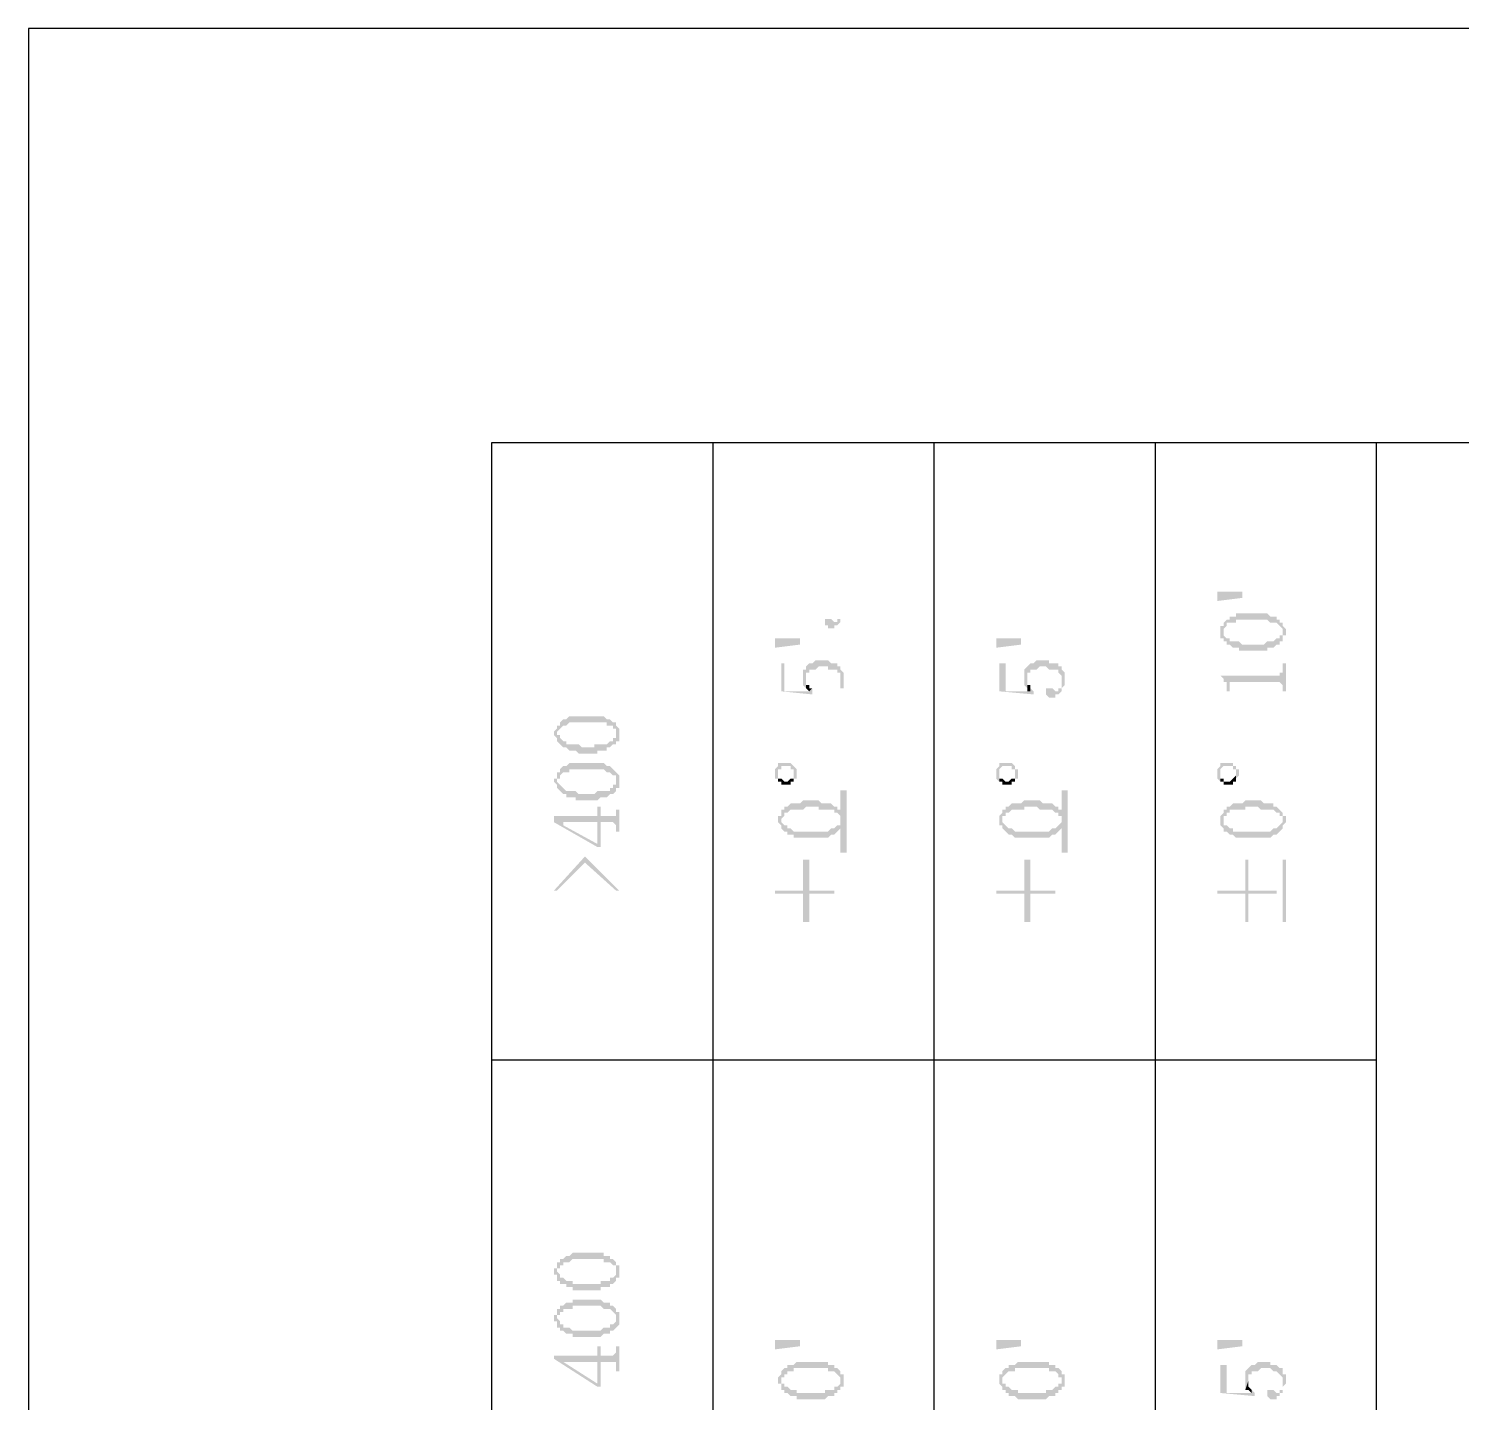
# Model space of a CAD drawing. Header units: millimetres. Extents: x 1167 to 2269, y 1197 to 1555.
# Drawn here: x 1409.28 to 1430.03, y 1535.33 to 1555.23 of the extents above; entities that cross this region are included whole.
import ezdxf

# ---------------------------------------------------------------- set-up
doc = ezdxf.new("R2010")
doc.units = ezdxf.units.MM

msp = doc.modelspace()

# ---------------------------------------------------------------- hatches: boundary and pattern name
at = {"transparency": 33554559}
for points in [[(1426.49876, 1547.07102), (1426.85982, 1547.07102), (1426.85982, 1546.98075), (1426.49876, 1546.93562)], [(1420.81211, 1546.63032), (1420.81211, 1546.58518), (1420.85724, 1546.58518), (1420.85724, 1546.54005), (1420.94751, 1546.54005), (1420.94751, 1546.58518), (1420.99264, 1546.58518), (1421.03777, 1546.63032), (1421.03777, 1546.81085), (1421.03777, 1546.72058), (1421.03777, 1546.67545), (1420.99264, 1546.67545), (1420.99264, 1546.63032), (1420.94751, 1546.63032), (1420.90237, 1546.67545), (1420.81211, 1546.67545)], [(1426.54389, 1546.4843), (1426.54389, 1546.43917), (1426.54389, 1546.39403), (1426.58903, 1546.39403), (1426.58903, 1546.3489), (1426.58903, 1546.4843), (1426.58903, 1546.52943), (1426.58903, 1546.52943), (1426.63416, 1546.57456), (1426.63416, 1546.61969), (1426.76956, 1546.61969), (1426.76956, 1546.66483), (1427.22088, 1546.66483), (1427.26601, 1546.61969), (1427.35627, 1546.61969), (1427.40141, 1546.57456), (1427.40141, 1546.57456), (1427.44654, 1546.52943), (1427.44654, 1546.4843), (1427.44654, 1546.61969), (1427.40141, 1546.61969), (1427.40141, 1546.66483), (1427.35627, 1546.66483), (1427.35627, 1546.70996), (1427.26601, 1546.70996), (1427.22088, 1546.75509), (1426.76956, 1546.75509), (1426.76956, 1546.70996), (1426.67929, 1546.70996), (1426.67929, 1546.66483), (1426.63416, 1546.66483), (1426.58903, 1546.61969), (1426.58903, 1546.57456), (1426.54389, 1546.57456), (1426.54389, 1546.52943), (1426.54389, 1546.52943)], [(1426.58903, 1546.3489), (1426.63416, 1546.3489), (1426.63416, 1546.30377), (1426.67929, 1546.30377), (1426.72442, 1546.25864), (1426.81469, 1546.25864), (1426.81469, 1546.21351), (1427.22088, 1546.21351), (1427.22088, 1546.25864), (1427.31114, 1546.25864), (1427.35627, 1546.30377), (1427.40141, 1546.30377), (1427.40141, 1546.3489), (1427.44654, 1546.3489), (1427.44654, 1546.39403), (1427.44654, 1546.43917), (1427.49167, 1546.43917), (1427.49167, 1546.4843), (1427.49167, 1546.52943), (1427.49167, 1546.52943), (1427.44654, 1546.57456), (1427.44654, 1546.61969), (1427.44654, 1546.4843), (1427.44654, 1546.43917), (1427.40141, 1546.43917), (1427.40141, 1546.39403), (1427.35627, 1546.39403), (1427.31114, 1546.3489), (1427.22088, 1546.3489), (1427.17575, 1546.30377), (1426.85982, 1546.30377), (1426.81469, 1546.3489), (1426.67929, 1546.3489), (1426.67929, 1546.39403), (1426.63416, 1546.39403), (1426.58903, 1546.43917), (1426.58903, 1546.4843), (1426.58903, 1546.4843)], [(1420.08999, 1546.39403), (1420.45105, 1546.39403), (1420.45105, 1546.30377), (1420.08999, 1546.25864)], [(1423.29438, 1546.39403), (1423.65544, 1546.39403), (1423.65544, 1546.30377), (1423.29438, 1546.25864)], [(1420.49618, 1545.85245), (1420.49618, 1545.76218), (1420.49618, 1545.71705), (1420.49618, 1545.71705), (1420.54132, 1545.67192), (1420.54132, 1545.80732), (1420.54132, 1545.89758), (1420.58645, 1545.89758), (1420.58645, 1545.94271), (1420.67671, 1545.94271), (1420.72184, 1545.98784), (1420.85724, 1545.98784), (1420.85724, 1545.94271), (1420.99264, 1545.94271), (1420.99264, 1545.89758), (1421.03777, 1545.89758), (1421.03777, 1545.85245), (1421.03777, 1545.80732), (1421.03777, 1545.67192), (1421.0829, 1545.67192), (1421.0829, 1545.71705), (1421.0829, 1545.80732), (1421.0829, 1545.85245), (1421.0829, 1545.89758), (1421.03777, 1545.94271), (1421.03777, 1545.98784), (1420.99264, 1545.98784), (1420.99264, 1546.03298), (1420.90237, 1546.03298), (1420.85724, 1546.07811), (1420.67671, 1546.07811), (1420.63158, 1546.03298), (1420.58645, 1546.03298), (1420.54132, 1545.98784), (1420.54132, 1545.94271), (1420.49618, 1545.94271), (1420.49618, 1545.89758)], [(1423.70057, 1545.85245), (1423.70057, 1545.76218), (1423.70057, 1545.71705), (1423.70057, 1545.71705), (1423.7457, 1545.67192), (1423.7457, 1545.80732), (1423.7457, 1545.89758), (1423.79083, 1545.89758), (1423.79083, 1545.94271), (1423.8811, 1545.94271), (1423.92623, 1545.98784), (1424.01649, 1545.98784), (1424.06163, 1545.94271), (1424.19702, 1545.94271), (1424.19702, 1545.89758), (1424.19702, 1545.89758), (1424.24215, 1545.85245), (1424.24215, 1545.80732), (1424.24215, 1545.67192), (1424.24215, 1545.67192), (1424.28729, 1545.71705), (1424.28729, 1545.80732), (1424.28729, 1545.85245), (1424.28729, 1545.89758), (1424.24215, 1545.94271), (1424.24215, 1545.98784), (1424.19702, 1545.98784), (1424.19702, 1546.03298), (1424.06163, 1546.03298), (1424.06163, 1546.07811), (1423.8811, 1546.07811), (1423.83596, 1546.03298), (1423.79083, 1546.03298), (1423.7457, 1545.98784), (1423.7457, 1545.98784), (1423.70057, 1545.94271), (1423.70057, 1545.89758)], [(1420.18026, 1546.03298), (1420.18026, 1545.62679), (1420.63158, 1545.58165), (1420.63158, 1545.62679), (1420.63158, 1545.67192), (1420.58645, 1545.62679), (1420.22539, 1545.62679), (1420.22539, 1546.03298)], [(1423.33951, 1546.03298), (1423.33951, 1545.62679), (1423.83596, 1545.58165), (1423.83596, 1545.62679), (1423.83596, 1545.62679), (1423.79083, 1545.67192), (1423.79083, 1545.62679), (1423.42977, 1545.62679), (1423.42977, 1546.03298)], [(1426.54389, 1545.85245), (1426.54389, 1545.85245), (1426.58903, 1545.80732), (1426.58903, 1545.76218), (1426.63416, 1545.76218), (1426.63416, 1545.71705), (1426.63416, 1545.62679), (1426.67929, 1545.62679), (1426.67929, 1545.71705), (1426.67929, 1545.76218), (1427.40141, 1545.76218), (1427.44654, 1545.71705), (1427.44654, 1545.62679), (1427.49167, 1545.62679), (1427.49167, 1546.03298), (1427.44654, 1546.03298), (1427.44654, 1545.94271), (1427.44654, 1545.89758), (1427.40141, 1545.89758), (1427.40141, 1545.85245), (1427.35627, 1545.85245)], [(1420.54132, 1545.67192), (1420.54132, 1545.67192), (1420.58645, 1545.62679), (1420.58645, 1545.62679), (1420.63158, 1545.67192), (1420.58645, 1545.67192), (1420.58645, 1545.71705), (1420.54132, 1545.71705), (1420.54132, 1545.76218), (1420.54132, 1545.80732)], [(1423.7457, 1545.67192), (1423.7457, 1545.62679), (1423.79083, 1545.62679), (1423.79083, 1545.67192), (1423.79083, 1545.71705), (1423.7457, 1545.71705), (1423.7457, 1545.76218), (1423.7457, 1545.80732)], [(1424.01649, 1545.62679), (1424.01649, 1545.58165), (1424.01649, 1545.58165), (1424.06163, 1545.53652), (1424.15189, 1545.53652), (1424.15189, 1545.58165), (1424.19702, 1545.58165), (1424.24215, 1545.62679), (1424.24215, 1545.80732), (1424.24215, 1545.71705), (1424.24215, 1545.67192), (1424.19702, 1545.67192), (1424.19702, 1545.62679), (1424.15189, 1545.62679), (1424.10676, 1545.67192), (1424.01649, 1545.67192)], [(1416.88561, 1544.99494), (1416.88561, 1544.99494), (1416.93074, 1544.9498), (1416.93074, 1544.90467), (1416.93074, 1545.04007), (1416.93074, 1545.04007), (1416.97587, 1545.0852), (1416.97587, 1545.0852), (1417.02101, 1545.13033), (1417.06614, 1545.13033), (1417.11127, 1545.17547), (1417.65286, 1545.17547), (1417.65286, 1545.13033), (1417.74312, 1545.13033), (1417.74312, 1545.0852), (1417.78825, 1545.0852), (1417.78825, 1545.04007), (1417.78825, 1544.99494), (1417.78825, 1545.17547), (1417.74312, 1545.17547), (1417.69799, 1545.2206), (1417.65286, 1545.2206), (1417.60772, 1545.26573), (1417.11127, 1545.26573), (1417.06614, 1545.2206), (1417.02101, 1545.2206), (1416.97587, 1545.17547), (1416.97587, 1545.13033), (1416.93074, 1545.13033), (1416.93074, 1545.0852), (1416.93074, 1545.0852), (1416.88561, 1545.04007)], [(1416.93074, 1544.90467), (1416.97587, 1544.85954), (1416.97587, 1544.85954), (1417.02101, 1544.81441), (1417.06614, 1544.81441), (1417.11127, 1544.76928), (1417.20154, 1544.76928), (1417.24667, 1544.72414), (1417.51746, 1544.72414), (1417.51746, 1544.76928), (1417.65286, 1544.76928), (1417.65286, 1544.81441), (1417.69799, 1544.81441), (1417.74312, 1544.85954), (1417.78825, 1544.85954), (1417.78825, 1544.90467), (1417.83339, 1544.90467), (1417.83339, 1544.9498), (1417.83339, 1544.99494), (1417.83339, 1545.04007), (1417.83339, 1545.0852), (1417.83339, 1545.0852), (1417.78825, 1545.13033), (1417.78825, 1544.99494), (1417.78825, 1544.9498), (1417.74312, 1544.9498), (1417.74312, 1544.90467), (1417.69799, 1544.90467), (1417.65286, 1544.85954), (1417.47233, 1544.85954), (1417.47233, 1544.81441), (1417.2918, 1544.81441), (1417.24667, 1544.85954), (1417.06614, 1544.85954), (1417.06614, 1544.90467), (1417.02101, 1544.90467), (1416.97587, 1544.9498), (1416.97587, 1544.99494), (1416.93074, 1544.99494)], [(1416.88561, 1544.31795), (1416.88561, 1544.31795), (1416.93074, 1544.27282), (1416.93074, 1544.22769), (1416.93074, 1544.31795), (1416.93074, 1544.36309), (1416.97587, 1544.36309), (1416.97587, 1544.40822), (1416.97587, 1544.40822), (1417.02101, 1544.45335), (1417.11127, 1544.45335), (1417.11127, 1544.49848), (1417.60772, 1544.49848), (1417.65286, 1544.45335), (1417.69799, 1544.45335), (1417.74312, 1544.40822), (1417.78825, 1544.40822), (1417.78825, 1544.36309), (1417.78825, 1544.31795), (1417.78825, 1544.45335), (1417.78825, 1544.45335), (1417.74312, 1544.49848), (1417.74312, 1544.49848), (1417.69799, 1544.54361), (1417.65286, 1544.54361), (1417.60772, 1544.58875), (1417.11127, 1544.58875), (1417.06614, 1544.54361), (1417.02101, 1544.54361), (1416.97587, 1544.49848), (1416.97587, 1544.45335), (1416.93074, 1544.45335), (1416.93074, 1544.40822), (1416.93074, 1544.36309), (1416.88561, 1544.36309)], [(1420.08999, 1544.45335), (1420.08999, 1544.40822), (1420.08999, 1544.36309), (1420.13513, 1544.36309), (1420.13513, 1544.31795), (1420.13513, 1544.45335), (1420.13513, 1544.49848), (1420.18026, 1544.49848), (1420.18026, 1544.54361), (1420.31566, 1544.54361), (1420.31566, 1544.49848), (1420.36079, 1544.49848), (1420.36079, 1544.31795), (1420.36079, 1544.36309), (1420.40592, 1544.36309), (1420.40592, 1544.40822), (1420.40592, 1544.45335), (1420.40592, 1544.49848), (1420.40592, 1544.49848), (1420.36079, 1544.54361), (1420.36079, 1544.54361), (1420.31566, 1544.58875), (1420.13513, 1544.58875), (1420.13513, 1544.54361), (1420.13513, 1544.54361), (1420.08999, 1544.49848), (1420.08999, 1544.49848)], [(1423.29438, 1544.45335), (1423.29438, 1544.40822), (1423.29438, 1544.36309), (1423.29438, 1544.36309), (1423.33951, 1544.31795), (1423.33951, 1544.45335), (1423.33951, 1544.49848), (1423.33951, 1544.49848), (1423.38464, 1544.54361), (1423.52004, 1544.54361), (1423.52004, 1544.49848), (1423.56517, 1544.49848), (1423.56517, 1544.31795), (1423.56517, 1544.36309), (1423.6103, 1544.36309), (1423.6103, 1544.40822), (1423.6103, 1544.45335), (1423.6103, 1544.49848), (1423.56517, 1544.49848), (1423.56517, 1544.54361), (1423.56517, 1544.54361), (1423.52004, 1544.58875), (1423.33951, 1544.58875), (1423.33951, 1544.54361), (1423.33951, 1544.54361), (1423.29438, 1544.49848), (1423.29438, 1544.49848)], [(1426.49876, 1544.45335), (1426.49876, 1544.40822), (1426.49876, 1544.36309), (1426.49876, 1544.36309), (1426.54389, 1544.31795), (1426.54389, 1544.45335), (1426.54389, 1544.49848), (1426.54389, 1544.49848), (1426.58903, 1544.54361), (1426.72442, 1544.54361), (1426.72442, 1544.49848), (1426.76956, 1544.49848), (1426.76956, 1544.31795), (1426.76956, 1544.36309), (1426.76956, 1544.36309), (1426.81469, 1544.40822), (1426.81469, 1544.45335), (1426.81469, 1544.49848), (1426.76956, 1544.49848), (1426.76956, 1544.54361), (1426.72442, 1544.54361), (1426.72442, 1544.58875), (1426.54389, 1544.58875), (1426.54389, 1544.54361), (1426.54389, 1544.54361), (1426.49876, 1544.49848), (1426.49876, 1544.49848)], [(1416.93074, 1544.22769), (1416.97587, 1544.18256), (1416.97587, 1544.18256), (1417.02101, 1544.13743), (1417.06614, 1544.13743), (1417.06614, 1544.09229), (1417.20154, 1544.09229), (1417.20154, 1544.04716), (1417.51746, 1544.04716), (1417.56259, 1544.09229), (1417.65286, 1544.09229), (1417.69799, 1544.13743), (1417.74312, 1544.13743), (1417.78825, 1544.18256), (1417.78825, 1544.22769), (1417.83339, 1544.22769), (1417.83339, 1544.27282), (1417.83339, 1544.31795), (1417.83339, 1544.36309), (1417.83339, 1544.40822), (1417.83339, 1544.40822), (1417.78825, 1544.45335), (1417.78825, 1544.31795), (1417.78825, 1544.27282), (1417.74312, 1544.27282), (1417.74312, 1544.22769), (1417.69799, 1544.22769), (1417.69799, 1544.18256), (1417.51746, 1544.18256), (1417.47233, 1544.13743), (1417.24667, 1544.13743), (1417.20154, 1544.18256), (1417.06614, 1544.18256), (1417.02101, 1544.22769), (1417.02101, 1544.22769), (1416.97587, 1544.27282), (1416.97587, 1544.27282), (1416.93074, 1544.31795), (1416.93074, 1544.31795)], [(1420.13513, 1544.31795), (1420.18026, 1544.31795), (1420.18026, 1544.27282), (1420.31566, 1544.27282), (1420.31566, 1544.31795), (1420.36079, 1544.31795), (1420.36079, 1544.45335), (1420.36079, 1544.40822), (1420.36079, 1544.36309), (1420.31566, 1544.36309), (1420.27052, 1544.31795), (1420.22539, 1544.31795), (1420.18026, 1544.36309), (1420.13513, 1544.36309), (1420.13513, 1544.45335), (1420.13513, 1544.45335)], [(1423.33951, 1544.31795), (1423.38464, 1544.31795), (1423.38464, 1544.27282), (1423.52004, 1544.27282), (1423.52004, 1544.31795), (1423.56517, 1544.31795), (1423.56517, 1544.45335), (1423.56517, 1544.40822), (1423.56517, 1544.36309), (1423.52004, 1544.36309), (1423.47491, 1544.31795), (1423.42977, 1544.31795), (1423.38464, 1544.36309), (1423.33951, 1544.36309), (1423.33951, 1544.45335), (1423.33951, 1544.45335)], [(1426.54389, 1544.31795), (1426.58903, 1544.31795), (1426.58903, 1544.27282), (1426.72442, 1544.27282), (1426.72442, 1544.31795), (1426.76956, 1544.31795), (1426.76956, 1544.45335), (1426.76956, 1544.40822), (1426.76956, 1544.40822), (1426.72442, 1544.36309), (1426.72442, 1544.36309), (1426.67929, 1544.31795), (1426.58903, 1544.31795), (1426.58903, 1544.36309), (1426.54389, 1544.36309), (1426.54389, 1544.45335), (1426.54389, 1544.45335)], [(1421.12803, 1543.29054), (1421.12803, 1544.19318), (1421.03777, 1544.19318), (1421.03777, 1543.29054)], [(1424.33242, 1543.29054), (1424.33242, 1544.19318), (1424.24215, 1544.19318), (1424.24215, 1543.29054)], [(1420.13513, 1543.77637), (1420.13513, 1543.73124), (1420.13513, 1543.73124), (1420.18026, 1543.6861), (1420.18026, 1543.64097), (1420.18026, 1543.77637), (1420.18026, 1543.77637), (1420.22539, 1543.8215), (1420.22539, 1543.86663), (1420.27052, 1543.86663), (1420.31566, 1543.91176), (1420.49618, 1543.91176), (1420.54132, 1543.9569), (1420.72184, 1543.9569), (1420.72184, 1543.91176), (1420.94751, 1543.91176), (1420.94751, 1543.86663), (1420.99264, 1543.86663), (1421.03777, 1543.8215), (1421.03777, 1543.77637), (1421.03777, 1543.91176), (1420.99264, 1543.91176), (1420.99264, 1543.9569), (1420.94751, 1543.9569), (1420.90237, 1544.00203), (1420.76698, 1544.00203), (1420.72184, 1544.04716), (1420.49618, 1544.04716), (1420.45105, 1544.00203), (1420.31566, 1544.00203), (1420.27052, 1543.9569), (1420.22539, 1543.9569), (1420.22539, 1543.91176), (1420.18026, 1543.91176), (1420.18026, 1543.86663), (1420.18026, 1543.8215), (1420.13513, 1543.8215)], [(1423.33951, 1543.77637), (1423.33951, 1543.73124), (1423.33951, 1543.6861), (1423.38464, 1543.6861), (1423.38464, 1543.64097), (1423.38464, 1543.77637), (1423.38464, 1543.8215), (1423.42977, 1543.8215), (1423.42977, 1543.86663), (1423.47491, 1543.86663), (1423.52004, 1543.91176), (1423.70057, 1543.91176), (1423.70057, 1543.9569), (1423.8811, 1543.9569), (1423.92623, 1543.91176), (1424.10676, 1543.91176), (1424.15189, 1543.86663), (1424.19702, 1543.86663), (1424.19702, 1543.8215), (1424.24215, 1543.8215), (1424.24215, 1543.77637), (1424.24215, 1543.91176), (1424.19702, 1543.91176), (1424.19702, 1543.9569), (1424.15189, 1543.9569), (1424.10676, 1544.00203), (1423.97136, 1544.00203), (1423.92623, 1544.04716), (1423.70057, 1544.04716), (1423.65544, 1544.00203), (1423.52004, 1544.00203), (1423.47491, 1543.9569), (1423.42977, 1543.9569), (1423.42977, 1543.91176), (1423.38464, 1543.91176), (1423.38464, 1543.86663), (1423.38464, 1543.86663), (1423.33951, 1543.8215)], [(1426.54389, 1543.77637), (1426.54389, 1543.73124), (1426.54389, 1543.6861), (1426.54389, 1543.6861), (1426.58903, 1543.64097), (1426.58903, 1543.77637), (1426.58903, 1543.8215), (1426.63416, 1543.8215), (1426.63416, 1543.86663), (1426.67929, 1543.86663), (1426.67929, 1543.91176), (1426.90495, 1543.91176), (1426.90495, 1543.9569), (1427.08548, 1543.9569), (1427.13061, 1543.91176), (1427.31114, 1543.91176), (1427.35627, 1543.86663), (1427.40141, 1543.86663), (1427.40141, 1543.8215), (1427.44654, 1543.8215), (1427.44654, 1543.77637), (1427.44654, 1543.86663), (1427.40141, 1543.91176), (1427.40141, 1543.91176), (1427.35627, 1543.9569), (1427.31114, 1543.9569), (1427.31114, 1544.00203), (1427.17575, 1544.00203), (1427.13061, 1544.04716), (1426.90495, 1544.04716), (1426.85982, 1544.00203), (1426.72442, 1544.00203), (1426.67929, 1543.9569), (1426.63416, 1543.9569), (1426.63416, 1543.91176), (1426.58903, 1543.91176), (1426.58903, 1543.86663), (1426.58903, 1543.86663), (1426.54389, 1543.8215)], [(1416.88561, 1543.8215), (1416.88561, 1543.73124), (1417.51746, 1543.37018), (1417.56259, 1543.37018), (1417.56259, 1543.73124), (1417.74312, 1543.73124), (1417.78825, 1543.6861), (1417.78825, 1543.59584), (1417.83339, 1543.59584), (1417.83339, 1543.91176), (1417.78825, 1543.91176), (1417.78825, 1543.86663), (1417.78825, 1543.8215), (1417.56259, 1543.8215), (1417.56259, 1543.9569), (1417.51746, 1543.9569), (1417.51746, 1543.41531), (1417.02101, 1543.6861), (1417.02101, 1543.73124)], [(1416.88561, 1543.8215), (1417.02101, 1543.73124), (1417.51746, 1543.73124), (1417.51746, 1543.41531), (1417.51746, 1543.8215)], [(1420.18026, 1543.64097), (1420.22539, 1543.59584), (1420.27052, 1543.59584), (1420.27052, 1543.55071), (1420.36079, 1543.55071), (1420.36079, 1543.50557), (1420.85724, 1543.50557), (1420.90237, 1543.55071), (1420.94751, 1543.55071), (1420.99264, 1543.59584), (1420.99264, 1543.59584), (1421.03777, 1543.64097), (1421.03777, 1543.6861), (1421.0829, 1543.6861), (1421.0829, 1543.73124), (1421.0829, 1543.77637), (1421.0829, 1543.8215), (1421.0829, 1543.8215), (1421.03777, 1543.86663), (1421.03777, 1543.73124), (1421.03777, 1543.6861), (1420.99264, 1543.6861), (1420.94751, 1543.64097), (1420.90237, 1543.64097), (1420.85724, 1543.59584), (1420.36079, 1543.59584), (1420.31566, 1543.64097), (1420.27052, 1543.64097), (1420.27052, 1543.6861), (1420.22539, 1543.6861), (1420.18026, 1543.73124), (1420.18026, 1543.77637)], [(1423.38464, 1543.64097), (1423.42977, 1543.59584), (1423.42977, 1543.59584), (1423.47491, 1543.55071), (1423.52004, 1543.55071), (1423.56517, 1543.50557), (1424.06163, 1543.50557), (1424.10676, 1543.55071), (1424.15189, 1543.55071), (1424.19702, 1543.59584), (1424.19702, 1543.59584), (1424.24215, 1543.64097), (1424.24215, 1543.6861), (1424.28729, 1543.6861), (1424.28729, 1543.73124), (1424.28729, 1543.77637), (1424.28729, 1543.8215), (1424.28729, 1543.8215), (1424.24215, 1543.86663), (1424.24215, 1543.73124), (1424.24215, 1543.73124), (1424.19702, 1543.6861), (1424.19702, 1543.6861), (1424.15189, 1543.64097), (1424.10676, 1543.64097), (1424.06163, 1543.59584), (1423.56517, 1543.59584), (1423.52004, 1543.64097), (1423.47491, 1543.64097), (1423.42977, 1543.6861), (1423.42977, 1543.6861), (1423.38464, 1543.73124), (1423.38464, 1543.77637)], [(1426.58903, 1543.64097), (1426.58903, 1543.59584), (1426.63416, 1543.59584), (1426.67929, 1543.55071), (1426.72442, 1543.55071), (1426.76956, 1543.50557), (1427.26601, 1543.50557), (1427.31114, 1543.55071), (1427.35627, 1543.55071), (1427.40141, 1543.59584), (1427.40141, 1543.59584), (1427.44654, 1543.64097), (1427.44654, 1543.6861), (1427.44654, 1543.6861), (1427.49167, 1543.73124), (1427.49167, 1543.77637), (1427.49167, 1543.8215), (1427.44654, 1543.8215), (1427.44654, 1543.86663), (1427.44654, 1543.73124), (1427.44654, 1543.73124), (1427.40141, 1543.6861), (1427.40141, 1543.6861), (1427.35627, 1543.64097), (1427.31114, 1543.64097), (1427.26601, 1543.59584), (1426.72442, 1543.59584), (1426.72442, 1543.64097), (1426.67929, 1543.64097), (1426.63416, 1543.6861), (1426.58903, 1543.6861), (1426.58903, 1543.73124), (1426.58903, 1543.77637)], [(1416.88561, 1542.73833), (1416.93074, 1542.73833), (1417.33693, 1543.14452), (1417.78825, 1542.73833), (1417.83339, 1542.73833), (1417.33693, 1543.23478)], [(1420.08999, 1542.73833), (1420.08999, 1542.6932), (1420.49618, 1542.6932), (1420.49618, 1542.28701), (1420.58645, 1542.28701), (1420.58645, 1542.6932), (1420.94751, 1542.6932), (1420.94751, 1542.73833), (1420.58645, 1542.73833), (1420.58645, 1543.18965), (1420.49618, 1543.18965), (1420.49618, 1542.73833)], [(1423.29438, 1542.73833), (1423.29438, 1542.6932), (1423.70057, 1542.6932), (1423.70057, 1542.28701), (1423.79083, 1542.28701), (1423.79083, 1542.6932), (1424.15189, 1542.6932), (1424.15189, 1542.73833), (1423.79083, 1542.73833), (1423.79083, 1543.18965), (1423.70057, 1543.18965), (1423.70057, 1542.73833)], [(1426.49876, 1542.73833), (1426.49876, 1542.6932), (1426.90495, 1542.6932), (1426.90495, 1542.28701), (1426.95008, 1542.28701), (1426.95008, 1542.6932), (1427.35627, 1542.6932), (1427.35627, 1542.73833), (1426.95008, 1542.73833), (1426.95008, 1543.18965), (1426.90495, 1543.18965), (1426.90495, 1542.73833)], [(1427.49167, 1542.28701), (1427.49167, 1543.18965), (1427.44654, 1543.18965), (1427.44654, 1542.28701)], [(1416.88561, 1537.2208), (1416.88561, 1537.17566), (1416.93074, 1537.17566), (1416.93074, 1537.13053), (1416.93074, 1537.0854), (1416.93074, 1537.2208), (1416.93074, 1537.26593), (1416.97587, 1537.26593), (1416.97587, 1537.31106), (1417.02101, 1537.31106), (1417.02101, 1537.35619), (1417.11127, 1537.35619), (1417.1564, 1537.40132), (1417.60772, 1537.40132), (1417.60772, 1537.35619), (1417.69799, 1537.35619), (1417.74312, 1537.31106), (1417.78825, 1537.31106), (1417.78825, 1537.26593), (1417.78825, 1537.2208), (1417.78825, 1537.35619), (1417.78825, 1537.35619), (1417.74312, 1537.40132), (1417.69799, 1537.40132), (1417.69799, 1537.44646), (1417.60772, 1537.44646), (1417.60772, 1537.49159), (1417.1564, 1537.49159), (1417.11127, 1537.44646), (1417.06614, 1537.44646), (1417.02101, 1537.40132), (1416.97587, 1537.40132), (1416.97587, 1537.35619), (1416.93074, 1537.35619), (1416.93074, 1537.31106), (1416.93074, 1537.26593), (1416.88561, 1537.26593)], [(1416.93074, 1537.0854), (1416.97587, 1537.0854), (1416.97587, 1537.04027), (1417.06614, 1537.04027), (1417.06614, 1536.99513), (1417.1564, 1536.99513), (1417.1564, 1536.95), (1417.56259, 1536.95), (1417.56259, 1536.99513), (1417.69799, 1536.99513), (1417.69799, 1537.04027), (1417.74312, 1537.04027), (1417.78825, 1537.0854), (1417.78825, 1537.13053), (1417.83339, 1537.13053), (1417.83339, 1537.17566), (1417.83339, 1537.2208), (1417.83339, 1537.26593), (1417.83339, 1537.31106), (1417.78825, 1537.31106), (1417.78825, 1537.35619), (1417.78825, 1537.2208), (1417.78825, 1537.17566), (1417.78825, 1537.17566), (1417.74312, 1537.13053), (1417.69799, 1537.13053), (1417.69799, 1537.0854), (1417.56259, 1537.0854), (1417.56259, 1537.04027), (1417.1564, 1537.04027), (1417.1564, 1537.0854), (1417.06614, 1537.0854), (1417.02101, 1537.13053), (1416.97587, 1537.13053), (1416.97587, 1537.17566), (1416.97587, 1537.17566), (1416.93074, 1537.2208), (1416.93074, 1537.2208)], [(1416.88561, 1536.54381), (1416.88561, 1536.49868), (1416.93074, 1536.49868), (1416.93074, 1536.45355), (1416.93074, 1536.40842), (1416.93074, 1536.54381), (1416.93074, 1536.58894), (1416.97587, 1536.58894), (1416.97587, 1536.63408), (1417.02101, 1536.63408), (1417.02101, 1536.67921), (1417.1564, 1536.67921), (1417.1564, 1536.72434), (1417.56259, 1536.72434), (1417.60772, 1536.67921), (1417.69799, 1536.67921), (1417.74312, 1536.63408), (1417.74312, 1536.63408), (1417.78825, 1536.58894), (1417.78825, 1536.54381), (1417.78825, 1536.67921), (1417.78825, 1536.67921), (1417.74312, 1536.72434), (1417.69799, 1536.72434), (1417.69799, 1536.76947), (1417.60772, 1536.76947), (1417.56259, 1536.81461), (1417.1564, 1536.81461), (1417.1564, 1536.76947), (1417.06614, 1536.76947), (1417.02101, 1536.72434), (1416.97587, 1536.72434), (1416.97587, 1536.67921), (1416.93074, 1536.67921), (1416.93074, 1536.63408), (1416.93074, 1536.58894), (1416.88561, 1536.58894)], [(1416.93074, 1536.40842), (1416.97587, 1536.40842), (1416.97587, 1536.36328), (1417.02101, 1536.36328), (1417.06614, 1536.31815), (1417.1564, 1536.31815), (1417.1564, 1536.27302), (1417.56259, 1536.27302), (1417.60772, 1536.31815), (1417.69799, 1536.31815), (1417.69799, 1536.36328), (1417.74312, 1536.36328), (1417.78825, 1536.40842), (1417.78825, 1536.40842), (1417.83339, 1536.45355), (1417.83339, 1536.49868), (1417.83339, 1536.54381), (1417.83339, 1536.58894), (1417.83339, 1536.63408), (1417.78825, 1536.63408), (1417.78825, 1536.67921), (1417.78825, 1536.54381), (1417.78825, 1536.49868), (1417.78825, 1536.49868), (1417.74312, 1536.45355), (1417.69799, 1536.45355), (1417.69799, 1536.40842), (1417.60772, 1536.40842), (1417.56259, 1536.36328), (1417.1564, 1536.36328), (1417.11127, 1536.40842), (1417.02101, 1536.40842), (1417.02101, 1536.45355), (1416.97587, 1536.45355), (1416.97587, 1536.49868), (1416.97587, 1536.49868), (1416.93074, 1536.54381), (1416.93074, 1536.54381)], [(1416.88561, 1536.00223), (1416.88561, 1535.95709), (1417.51746, 1535.5509), (1417.56259, 1535.5509), (1417.56259, 1535.91196), (1417.78825, 1535.91196), (1417.78825, 1535.86683), (1417.78825, 1535.77657), (1417.83339, 1535.77657), (1417.83339, 1536.13762), (1417.78825, 1536.13762), (1417.78825, 1536.09249), (1417.78825, 1536.04736), (1417.78825, 1536.04736), (1417.74312, 1536.00223), (1417.56259, 1536.00223), (1417.56259, 1536.13762), (1417.51746, 1536.13762), (1417.51746, 1535.59604), (1417.02101, 1535.91196), (1417.02101, 1535.91196)], [(1420.08999, 1536.22789), (1420.45105, 1536.22789), (1420.45105, 1536.13762), (1420.08999, 1536.09249)], [(1423.29438, 1536.22789), (1423.65544, 1536.22789), (1423.65544, 1536.13762), (1423.29438, 1536.09249)], [(1426.49876, 1536.22789), (1426.85982, 1536.22789), (1426.85982, 1536.13762), (1426.49876, 1536.09249)], [(1416.88561, 1536.00223), (1417.02101, 1535.91196), (1417.51746, 1535.91196), (1417.51746, 1535.59604), (1417.51746, 1536.00223)], [(1420.13513, 1535.64117), (1420.13513, 1535.59604), (1420.18026, 1535.59604), (1420.18026, 1535.5509), (1420.18026, 1535.50577), (1420.18026, 1535.64117), (1420.18026, 1535.6863), (1420.22539, 1535.6863), (1420.22539, 1535.73143), (1420.27052, 1535.73143), (1420.27052, 1535.77657), (1420.36079, 1535.77657), (1420.36079, 1535.8217), (1420.85724, 1535.8217), (1420.85724, 1535.77657), (1420.94751, 1535.77657), (1420.99264, 1535.73143), (1420.99264, 1535.73143), (1421.03777, 1535.6863), (1421.03777, 1535.64117), (1421.03777, 1535.77657), (1421.03777, 1535.77657), (1420.99264, 1535.8217), (1420.94751, 1535.8217), (1420.94751, 1535.86683), (1420.85724, 1535.86683), (1420.85724, 1535.91196), (1420.40592, 1535.91196), (1420.36079, 1535.86683), (1420.27052, 1535.86683), (1420.27052, 1535.8217), (1420.22539, 1535.8217), (1420.18026, 1535.77657), (1420.18026, 1535.73143), (1420.18026, 1535.73143), (1420.13513, 1535.6863), (1420.13513, 1535.6863)], [(1423.33951, 1535.64117), (1423.33951, 1535.59604), (1423.33951, 1535.59604), (1423.38464, 1535.5509), (1423.38464, 1535.50577), (1423.38464, 1535.64117), (1423.38464, 1535.6863), (1423.38464, 1535.6863), (1423.42977, 1535.73143), (1423.42977, 1535.73143), (1423.47491, 1535.77657), (1423.56517, 1535.77657), (1423.56517, 1535.8217), (1424.06163, 1535.8217), (1424.06163, 1535.77657), (1424.15189, 1535.77657), (1424.19702, 1535.73143), (1424.19702, 1535.6863), (1424.24215, 1535.6863), (1424.24215, 1535.64117), (1424.24215, 1535.77657), (1424.24215, 1535.77657), (1424.19702, 1535.8217), (1424.15189, 1535.8217), (1424.15189, 1535.86683), (1424.06163, 1535.86683), (1424.06163, 1535.91196), (1423.6103, 1535.91196), (1423.56517, 1535.86683), (1423.47491, 1535.86683), (1423.47491, 1535.8217), (1423.42977, 1535.8217), (1423.38464, 1535.77657), (1423.38464, 1535.73143), (1423.33951, 1535.73143), (1423.33951, 1535.6863), (1423.33951, 1535.6863)], [(1426.90495, 1535.6863), (1426.90495, 1535.64117), (1426.90495, 1535.5509), (1426.90495, 1535.50577), (1426.95008, 1535.64117), (1426.95008, 1535.73143), (1426.99522, 1535.73143), (1426.99522, 1535.77657), (1427.08548, 1535.77657), (1427.13061, 1535.8217), (1427.26601, 1535.8217), (1427.31114, 1535.77657), (1427.35627, 1535.77657), (1427.40141, 1535.73143), (1427.40141, 1535.73143), (1427.44654, 1535.6863), (1427.44654, 1535.64117), (1427.44654, 1535.50577), (1427.44654, 1535.5509), (1427.49167, 1535.59604), (1427.49167, 1535.64117), (1427.49167, 1535.73143), (1427.44654, 1535.73143), (1427.44654, 1535.77657), (1427.44654, 1535.8217), (1427.40141, 1535.8217), (1427.35627, 1535.86683), (1427.26601, 1535.86683), (1427.26601, 1535.91196), (1427.08548, 1535.91196), (1427.04035, 1535.86683), (1426.99522, 1535.86683), (1426.95008, 1535.8217), (1426.95008, 1535.8217), (1426.90495, 1535.77657), (1426.90495, 1535.73143)], [(1420.18026, 1535.50577), (1420.22539, 1535.50577), (1420.22539, 1535.46064), (1420.27052, 1535.46064), (1420.31566, 1535.41551), (1420.40592, 1535.41551), (1420.40592, 1535.37038), (1420.81211, 1535.37038), (1420.85724, 1535.41551), (1420.94751, 1535.41551), (1420.94751, 1535.46064), (1420.99264, 1535.46064), (1420.99264, 1535.50577), (1421.03777, 1535.50577), (1421.03777, 1535.5509), (1421.0829, 1535.5509), (1421.0829, 1535.64117), (1421.0829, 1535.6863), (1421.0829, 1535.73143), (1421.03777, 1535.73143), (1421.03777, 1535.77657), (1421.03777, 1535.64117), (1421.03777, 1535.59604), (1421.03777, 1535.59604), (1420.99264, 1535.5509), (1420.94751, 1535.5509), (1420.94751, 1535.50577), (1420.81211, 1535.50577), (1420.81211, 1535.46064), (1420.40592, 1535.46064), (1420.40592, 1535.50577), (1420.31566, 1535.50577), (1420.27052, 1535.5509), (1420.22539, 1535.5509), (1420.22539, 1535.59604), (1420.18026, 1535.59604), (1420.18026, 1535.64117), (1420.18026, 1535.64117)], [(1423.38464, 1535.50577), (1423.42977, 1535.50577), (1423.42977, 1535.46064), (1423.47491, 1535.46064), (1423.47491, 1535.41551), (1423.56517, 1535.41551), (1423.6103, 1535.37038), (1424.01649, 1535.37038), (1424.06163, 1535.41551), (1424.15189, 1535.41551), (1424.15189, 1535.46064), (1424.19702, 1535.46064), (1424.19702, 1535.50577), (1424.24215, 1535.50577), (1424.24215, 1535.5509), (1424.28729, 1535.5509), (1424.28729, 1535.64117), (1424.28729, 1535.6863), (1424.28729, 1535.73143), (1424.24215, 1535.73143), (1424.24215, 1535.77657), (1424.24215, 1535.64117), (1424.24215, 1535.59604), (1424.19702, 1535.59604), (1424.19702, 1535.5509), (1424.15189, 1535.5509), (1424.10676, 1535.50577), (1424.01649, 1535.50577), (1424.01649, 1535.46064), (1423.6103, 1535.46064), (1423.6103, 1535.50577), (1423.52004, 1535.50577), (1423.47491, 1535.5509), (1423.42977, 1535.5509), (1423.42977, 1535.59604), (1423.38464, 1535.59604), (1423.38464, 1535.64117), (1423.38464, 1535.64117)], [(1426.54389, 1535.86683), (1426.54389, 1535.46064), (1427.04035, 1535.41551), (1427.04035, 1535.46064), (1427.04035, 1535.46064), (1426.99522, 1535.50577), (1426.99522, 1535.46064), (1426.63416, 1535.46064), (1426.63416, 1535.86683)], [(1426.90495, 1535.50577), (1426.95008, 1535.50577), (1426.99522, 1535.46064), (1426.99522, 1535.50577), (1426.99522, 1535.50577), (1426.95008, 1535.5509), (1426.95008, 1535.59604), (1426.95008, 1535.64117)], [(1427.22088, 1535.46064), (1427.22088, 1535.41551), (1427.22088, 1535.41551), (1427.26601, 1535.37038), (1427.35627, 1535.37038), (1427.35627, 1535.41551), (1427.40141, 1535.41551), (1427.40141, 1535.46064), (1427.44654, 1535.46064), (1427.44654, 1535.64117), (1427.44654, 1535.59604), (1427.44654, 1535.50577), (1427.40141, 1535.50577), (1427.40141, 1535.46064), (1427.35627, 1535.46064), (1427.31114, 1535.50577), (1427.22088, 1535.50577)]]:
    msp.add_hatch(color=256, dxfattribs=at).paths.add_polyline_path(points)

# ---------------------------------------------------------------- linework, layer by layer
for p, q in [((1825.23839, 1549.22789), (1415.98289, 1549.22789)), ((1415.98289, 1549.22789), (1415.98289, 1262.48694))]:
    msp.add_line(p, q)
msp.add_lwpolyline([(1829.27643, 1258.22789), (1829.27643, 1555.22789), (1409.27643, 1555.22789), (1409.27643, 1258.22789)], close=True)
for points in [[(1419.18735, 1549.22789), (1419.18735, 1475.31364)], [(1422.39173, 1549.22789), (1422.39173, 1475.31364)], [(1425.59612, 1549.22789), (1425.59612, 1475.31364)], [(1428.8005, 1549.22789), (1428.8005, 1262.48694)], [(1415.98297, 1540.28978), (1428.8005, 1540.28978)]]:
    msp.add_lwpolyline(points)

doc.saveas('drawing.dxf')
